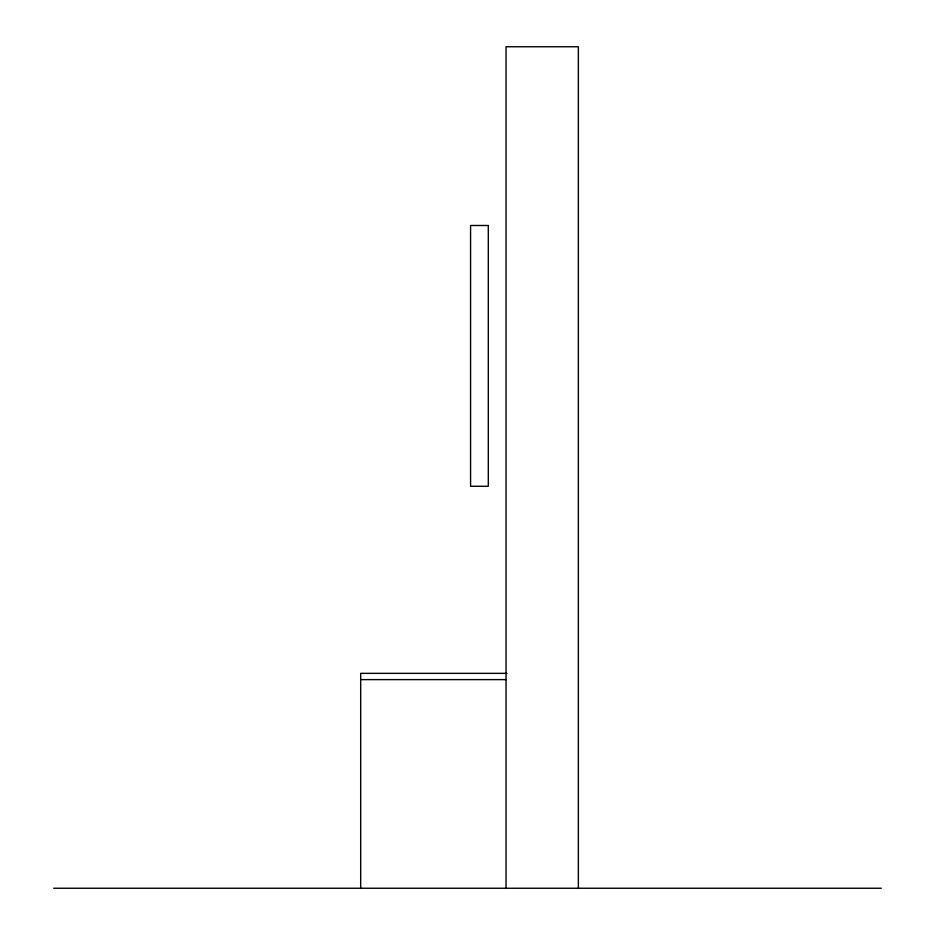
<?xml version="1.0" encoding="UTF-8"?>
<svg xmlns="http://www.w3.org/2000/svg" width="935" height="935" viewBox="0 0 935 935"><rect width="100%" height="100%" fill="white"/><g stroke="black" fill="none" stroke-linecap="round" stroke-linejoin="round"><path stroke-width="1.4" d="M507.027 673.352L360.688 673.352L360.688 888.25M360.688 679.616L506.045 679.616M53.704 888.25L881.296 888.25M578.368 888.25L578.368 46.75L506.045 46.75L506.045 888.25M488.304 225.487L470.574 225.487L470.574 486.282L488.304 486.282L488.304 225.487"/></g></svg>
